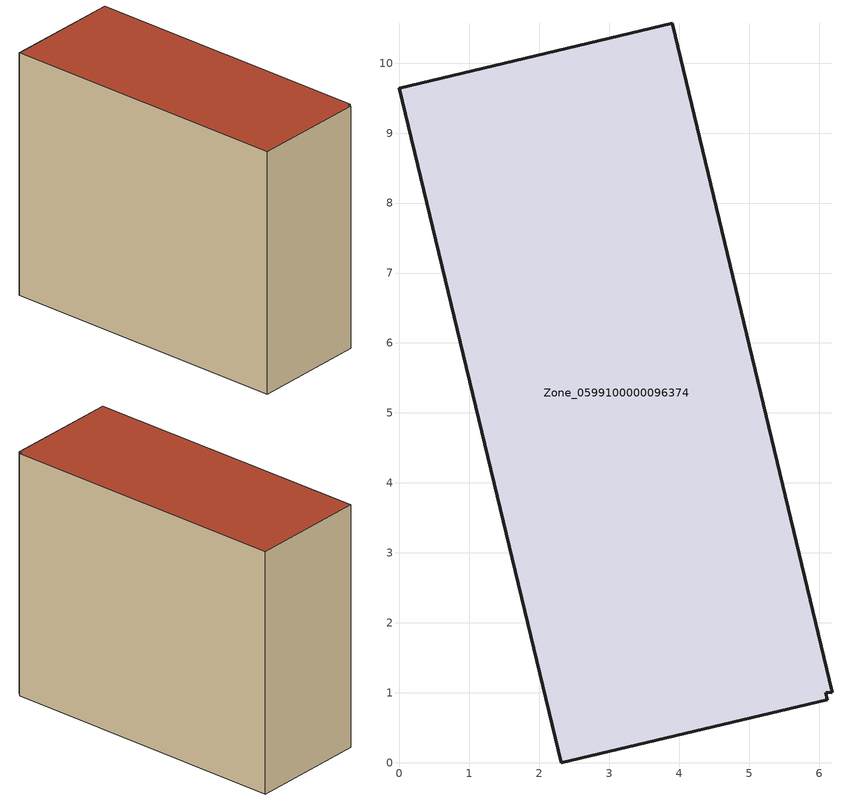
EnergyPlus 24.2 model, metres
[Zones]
Zone_0599100000096374
 floor ground (C_G): 6.18,1 6.09,1 6.12,0.9 2.31,0 0,9.64 3.9,10.57 z0
 wall outside (C_F): 6.18,1 3.9,10.57 0,9.64 2.31,0 6.12,0.9 6.09,1 6.18,1 z0:8.36
 roof outside (C_R): 6.09,1 6.18,1 3.9,10.57 0,9.64 2.31,0 6.12,0.9 z8.36
[BUILDING]
Pand.0599100000096374: North Axis=0; Terrain=City; Loads Convergence Tolerance Value=0.04; Temperature Convergence Tolerance Value=0.4; Solar Distribution=FullExterior; Maximum Number of Warmup Days=25; Minimum Number of Warmup Days=1
[Site:Location]
Rotterdam.The.Hague.AP_ZH_NLD Design_Conditions: Latitude=51.96; Longitude=4.45; Time Zone=1; Elevation=-4.5
[SITE:GROUNDTEMPERATURE:BUILDINGSURFACE]
18, 18, 18, 18, 18, 18, 18, 18, 18, 18, 18, 18
[MATERIAL] Thermal Absorptance=0.9; Solar Absorptance=0.7; Visible Absorptance=0.7
Name | Roughness | Thickness | Conductivity | Density | Specific Heat
G.TI.1992-2005 | MediumSmooth | 0.15 | 0.06 | 540 | 1210
F.TI.1992-2005 | Rough | 0.3 | 0.12 | 1920 | 840
R.TI.1992-2005 | MediumRough | 0.2 | 0.08 | 1500 | 1000
[CONSTRUCTION]
C_G: G.TI.1992-2005
C_F: F.TI.1992-2005
C_R: R.TI.1992-2005
[ZONE]
Zone_0599100000096374: Type=1; Multiplier=1; Ceiling Height=Autocalculate; Volume=Autocalculate; Floor Area=autocalculate; Part of Total Floor Area=Yes
[ZONEINFILTRATION:DESIGNFLOWRATE]
Infil_Zone_0599100000096374: Zone or ZoneList or Space or SpaceList=Zone_0599100000096374; Schedule=AlwaysOn; Design Flow Rate Calculation Method=Flow/Area; Flow Rate per Floor Area=0.0015; Constant Term Coefficient=1; Temperature Term Coefficient=0; Velocity Term Coefficient=0; Velocity Squared Term Coefficient=0
[HVACTEMPLATE:ZONE:IDEALLOADSAIRSYSTEM]
Zone_0599100000096374: Maximum Heating Supply Air Temperature=50; Minimum Cooling Supply Air Temperature=13; Maximum Heating Supply Air Humidity Ratio=0.0156; Minimum Cooling Supply Air Humidity Ratio=0.0077; Heating Limit=NoLimit; Cooling Limit=NoLimit; Dehumidification Control Type=ConstantSensibleHeatRatio; Cooling Sensible Heat Ratio=0.7; Dehumidification Setpoint=60; Humidification Control Type=None; Humidification Setpoint=30; Outdoor Air Method=None; Outdoor Air Flow Rate per Person=0.00944; Outdoor Air Flow Rate per Zone Floor Area=0; Outdoor Air Flow Rate per Zone=0; Demand Controlled Ventilation Type=None; Outdoor Air Economizer Type=NoEconomizer; Heat Recovery Type=None; Sensible Heat Recovery Effectiveness=0.7; Latent Heat Recovery Effectiveness=0.65
[ZONECONTROL:THERMOSTAT]
ThermostatControl_Zone_0599100000096374: Zone or ZoneList=Zone_0599100000096374; Control Type Schedule=DualSetpointControlType; Control 1=Thermostat_Zone_0599100000096374; Temperature Difference Between Cutout And Setpoint=0
[THERMOSTATSETPOINT:DUALSETPOINT]
Thermostat_Zone_0599100000096374: Heating Setpoint Temperature Schedule=HeatingSetpoint_Zone_0599100000096374; Cooling Setpoint Temperature Schedule=CoolingSetpoint_Zone_0599100000096374
[SCHEDULE:COMPACT]
HeatingSetpoint_Zone_0599100000096374: Through: 12/31, For: AllDays, Until: 24:00, 21
CoolingSetpoint_Zone_0599100000096374: Through: 12/31, For: AllDays, Until: 24:00, 24
DualSetpointControlType: Through: 12/31, For: AllDays, Until: 24:00, 4
AlwaysOn: Through: 12/31, For: AllDays, Until: 24:00, 1
